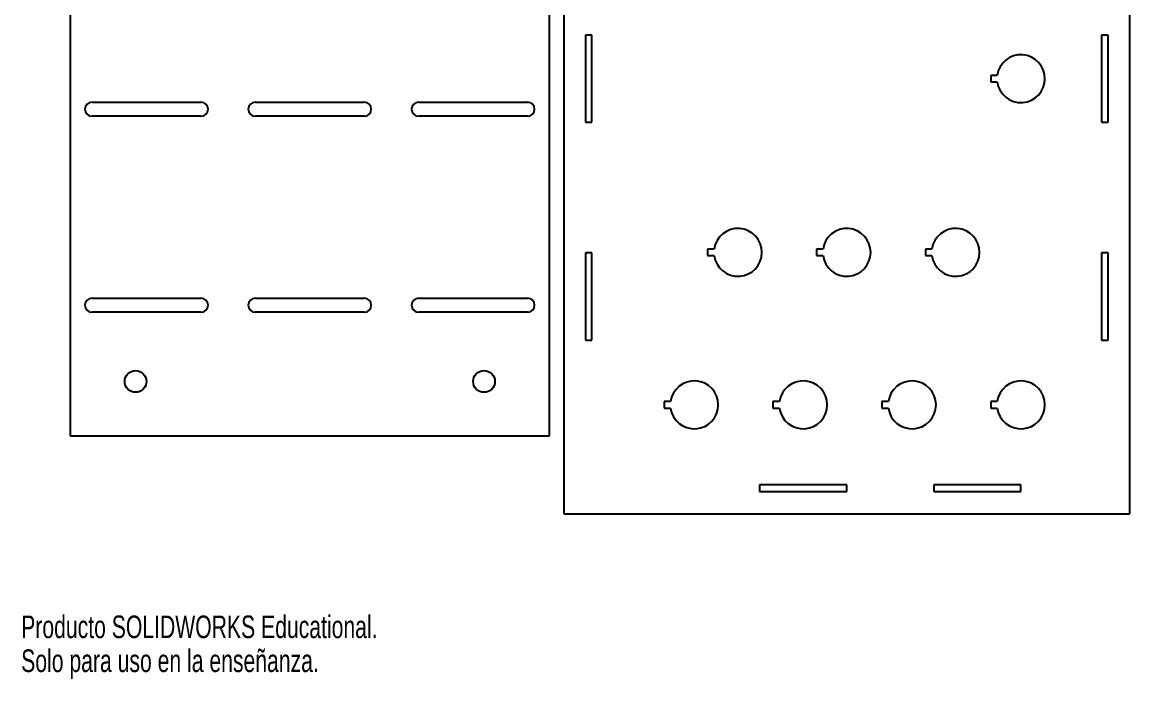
# Model space of a CAD drawing. Header units: millimetres. Extents: x 0 to 1186, y 0 to 599.
# Drawn here: x 0 to 509, y 0 to 301 of the extents above; entities that cross this region are included whole.
import ezdxf

# ---------------------------------------------------------------- set-up
doc = ezdxf.new("R2010")
doc.units = ezdxf.units.MM
doc.styles.add('SLDTEXTSTYLE0', font='TXT', dxfattribs={"width": 0.7})

msp = doc.modelspace()

# ---------------------------------------------------------------- linework, layer by layer
at = {"color": 7, "linetype": 'Continuous', "lineweight": 25}
for p, q in [((249.12, 595.67), (249.12, 75.67)), ((509.12, 75.67), (509.12, 595.67)), ((22.54, 591.42), (22.54, 111.42)), ((242.54, 111.42), (242.54, 591.42)), ((262.12, 295.42), (259.12, 295.42)), ((259.12, 295.42), (259.12, 255.42)), ((262.12, 255.42), (262.12, 295.42)), ((496.12, 295.42), (496.12, 255.42)), ((499.12, 295.42), (496.12, 295.42)), ((499.12, 255.42), (499.12, 295.42)), ((448.23, 276.92), (445.23, 276.92)), ((445.23, 276.92), (445.23, 273.92)), ((445.23, 273.92), (448.23, 273.92)), ((32.54, 264.67), (82.54, 264.67)), ((107.54, 264.67), (157.54, 264.67)), ((182.54, 264.67), (232.54, 264.67)), ((82.54, 258.17), (32.54, 258.17)), ((157.54, 258.17), (107.54, 258.17)), ((232.54, 258.17), (182.54, 258.17)), ((259.12, 255.42), (262.12, 255.42)), ((496.12, 255.42), (499.12, 255.42)), ((262.12, 195.42), (259.12, 195.42)), ((259.12, 195.42), (259.12, 155.42)), ((262.12, 155.42), (262.12, 195.42)), ((318.23, 197.17), (315.23, 197.17)), ((315.23, 197.17), (315.23, 194.17)), ((315.23, 194.17), (318.23, 194.17)), ((368.23, 197.17), (365.23, 197.17)), ((365.23, 197.17), (365.23, 194.17)), ((365.23, 194.17), (368.23, 194.17)), ((418.23, 197.17), (415.23, 197.17)), ((415.23, 197.17), (415.23, 194.17)), ((415.23, 194.17), (418.23, 194.17)), ((496.12, 195.42), (496.12, 155.42)), ((499.12, 195.42), (496.12, 195.42)), ((499.12, 155.42), (499.12, 195.42)), ((32.54, 174.67), (82.54, 174.67)), ((107.54, 174.67), (157.54, 174.67)), ((182.54, 174.67), (232.54, 174.67)), ((82.54, 168.17), (32.54, 168.17)), ((157.54, 168.17), (107.54, 168.17)), ((232.54, 168.17), (182.54, 168.17)), ((259.12, 155.42), (262.12, 155.42)), ((496.12, 155.42), (499.12, 155.42)), ((298.23, 127.17), (295.23, 127.17)), ((295.23, 127.17), (295.23, 124.17)), ((348.23, 127.17), (345.23, 127.17)), ((345.23, 127.17), (345.23, 124.17)), ((398.23, 127.17), (395.23, 127.17)), ((395.23, 127.17), (395.23, 124.17)), ((448.23, 127.17), (445.23, 127.17)), ((445.23, 127.17), (445.23, 124.17)), ((295.23, 124.17), (298.23, 124.17)), ((345.23, 124.17), (348.23, 124.17)), ((395.23, 124.17), (398.23, 124.17)), ((445.23, 124.17), (448.23, 124.17)), ((22.54, 111.42), (242.54, 111.42)), ((379.12, 88.92), (339.12, 88.92)), ((339.12, 88.92), (339.12, 85.92)), ((379.12, 85.92), (379.12, 88.92)), ((459.12, 88.92), (419.12, 88.92)), ((419.12, 88.92), (419.12, 85.92)), ((459.12, 85.92), (459.12, 88.92)), ((339.12, 85.92), (379.12, 85.92)), ((419.12, 85.92), (459.12, 85.92)), ((249.12, 75.67), (509.12, 75.67))]:
    msp.add_line(p, q, dxfattribs=at)
for centre in [(52.54, 136.42), (212.54, 136.42)]:
    msp.add_circle(centre, 5, dxfattribs=at)
for centre, radius, start, end in [((459.12, 275.42), 11, 187.8375, 172.1625), ((32.54, 261.42), 3.25, 90, 270), ((82.54, 261.42), 3.25, 270, 90), ((107.54, 261.42), 3.25, 90, 270), ((157.54, 261.42), 3.25, 270, 90), ((182.54, 261.42), 3.25, 90, 270), ((232.54, 261.42), 3.25, 270, 90), ((329.12, 195.67), 11, 187.8375, 172.1625), ((379.12, 195.67), 11, 187.8375, 172.1625), ((429.12, 195.67), 11, 187.8375, 172.1625), ((32.54, 171.42), 3.25, 90, 270), ((82.54, 171.42), 3.25, 270, 90), ((107.54, 171.42), 3.25, 90, 270), ((157.54, 171.42), 3.25, 270, 90), ((182.54, 171.42), 3.25, 90, 270), ((232.54, 171.42), 3.25, 270, 90), ((309.12, 125.67), 11, 187.8375, 172.1625), ((359.12, 125.67), 11, 187.8375, 172.1625), ((409.12, 125.67), 11, 187.8375, 172.1625), ((459.12, 125.67), 11, 187.8375, 172.1625)]:
    msp.add_arc(centre, radius, start, end, dxfattribs=at)

# ---------------------------------------------------------------- texts
at = {"color": 7, "linetype": 'Continuous', "char_height": 10.38, "attachment_point": 1, "style": 'SLDTEXTSTYLE0'}
for s, insert in [('Producto SOLIDWORKS Educational.', (0, 28.95)), ('Solo para uso en la enseñanza.', (0, 13.38))]:
    msp.add_mtext(s, dxfattribs=dict(at, insert=insert))

doc.saveas('drawing.dxf')
